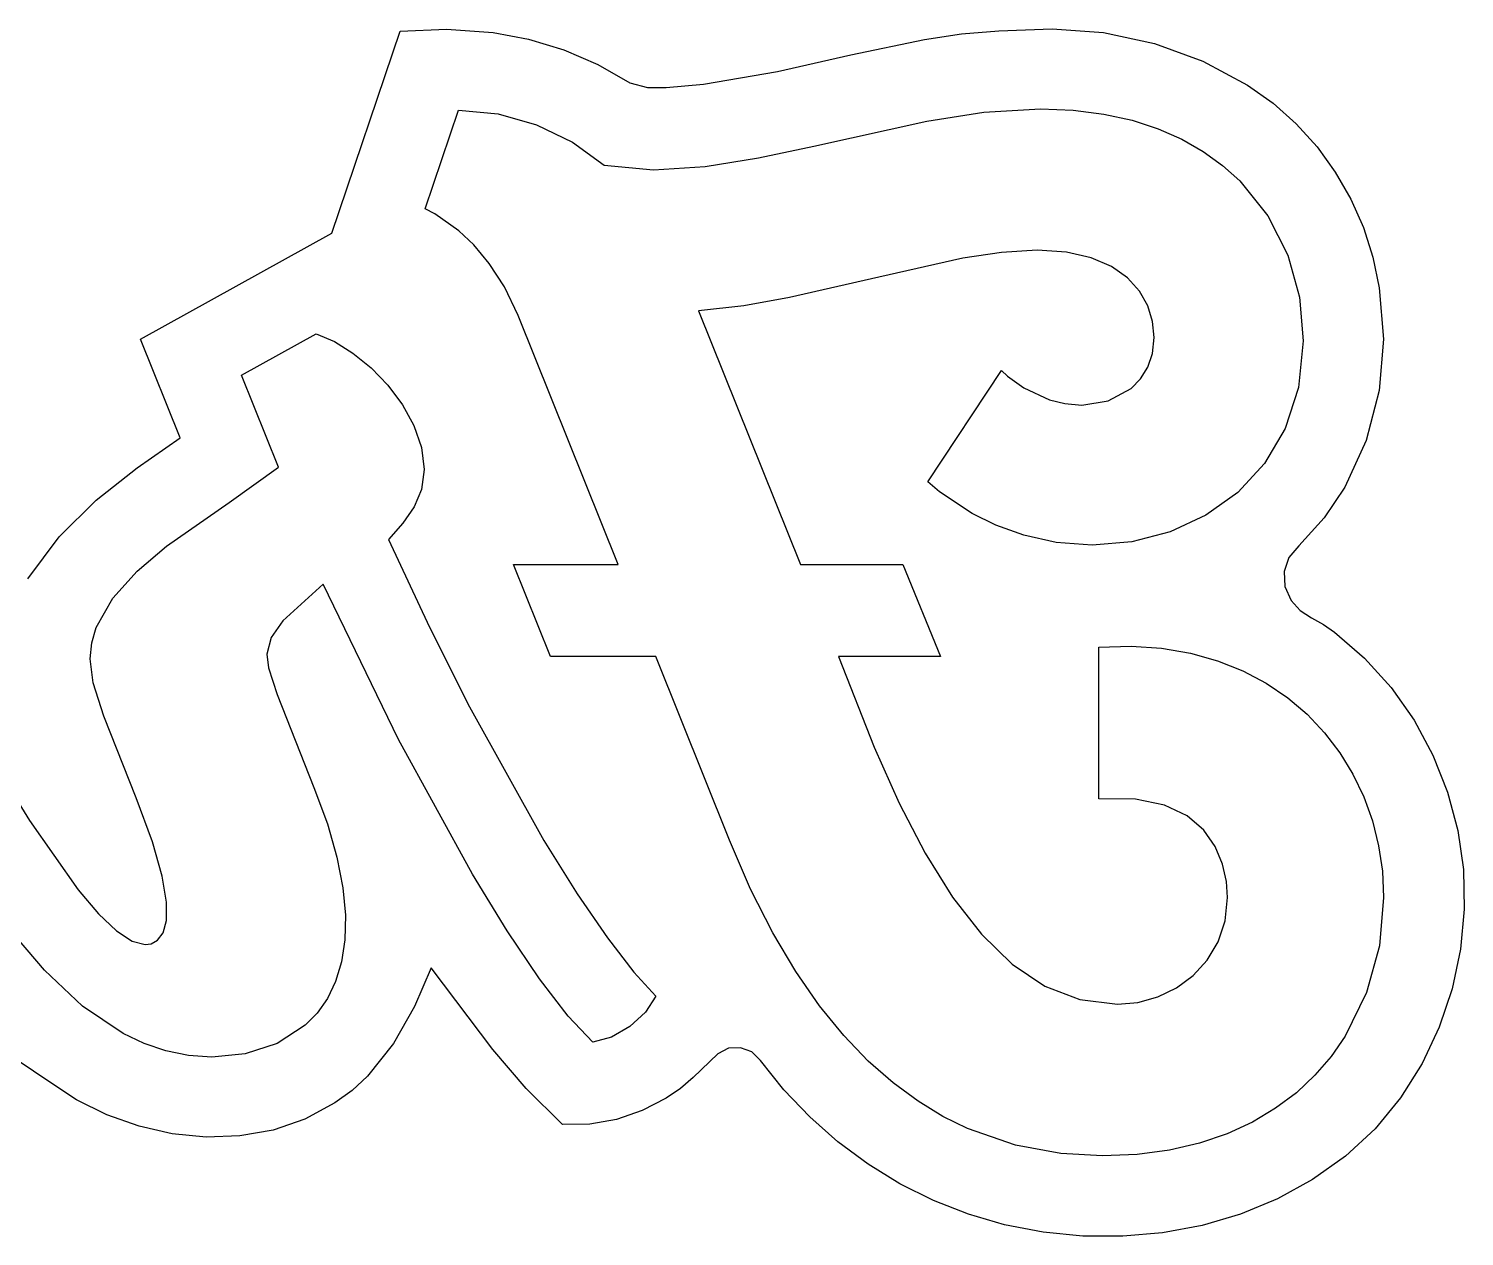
# Model space of a CAD drawing. Extents: x -88 to 86, y -128 to 45.
# Drawn here: x -0.2 to 84.5, y -127.7 to -56.4 of the extents above; entities that cross this region are included whole.
import ezdxf

# ---------------------------------------------------------------- set-up
doc = ezdxf.new("R2010")
doc.units = 0

msp = doc.modelspace()

# ---------------------------------------------------------------- linework, layer by layer
at = {"layer": 'Background'}
for p, q in [((17.689386, -68.45719), (21.718683, -56.55095)), ((21.718683, -56.55095), (24.458574, -56.419724)), ((24.458574, -56.419724), (27.204795, -56.62305)), ((27.204795, -56.62305), (29.299077, -57.014645)), ((52.658241, -57.037191), (54.849147, -56.709913)), ((54.849147, -56.709913), (57.062648, -56.5189)), ((57.062648, -56.5189), (60.199152, -56.4006)), ((60.199152, -56.40056), (63.235686, -56.633485)), ((60.199152, -56.4006), (60.199152, -56.40056)), ((63.235686, -56.633485), (66.234159, -57.277424)), ((29.299077, -57.014645), (31.377891, -57.644187)), ((48.317936, -57.944071), (52.658241, -57.037191)), ((66.234159, -57.277424), (69.09843, -58.314473)), ((31.377891, -57.644187), (33.385836, -58.505881)), ((43.989184, -58.926598), (48.317936, -57.944071)), ((69.09843, -58.314473), (71.732355, -59.72673)), ((33.385836, -58.505881), (35.267511, -59.59393)), ((39.619435, -59.67183), (43.989184, -58.926598)), ((35.267511, -59.59393), (36.328115, -59.866285)), ((36.328115, -59.866285), (37.421754, -59.878434)), ((37.421754, -59.878434), (39.619435, -59.67183)), ((71.732355, -59.72673), (73.23881, -60.787597)), ((73.23881, -60.787597), (74.610717, -62.009433)), ((74.610717, -62.009433), (75.838985, -63.373835)), ((75.838985, -63.373835), (76.914524, -64.862405)), ((76.914524, -64.862405), (77.828244, -66.456742)), ((77.828244, -66.456742), (78.571052, -68.138445)), ((6.388605, -74.72087), (17.689386, -68.45719)), ((78.571052, -68.138445), (79.133859, -69.889115)), ((79.133859, -69.889115), (79.507573, -71.69035)), ((79.507573, -71.69035), (79.750612, -74.720602)), ((8.740167, -80.55094), (6.388605, -74.72087)), ((79.750612, -74.720602), (79.497276, -77.751674)), ((79.497276, -77.751674), (78.740343, -80.693794)), ((6.201246, -82.303682), (8.740167, -80.55094)), ((78.740343, -80.693794), (77.472589, -83.45719)), ((3.789566, -84.225304), (6.201246, -82.303682)), ((77.472589, -83.45719), (76.251336, -85.261049)), ((1.605851, -86.386969), (3.789566, -84.225304)), ((76.251336, -85.261049), (74.755792, -86.92204)), ((-0.249172, -88.85984), (1.605851, -86.386969)), ((74.755792, -86.92204), (74.171399, -87.602018)), ((74.171399, -87.602018), (73.89416, -88.43844)), ((73.89416, -88.43844), (73.935432, -89.319885)), ((73.935432, -89.319885), (74.306574, -90.13493)), ((74.306574, -90.13493), (74.836882, -90.735024)), ((74.836882, -90.735024), (75.503457, -91.165178)), ((75.503457, -91.165178), (76.209681, -91.551032)), ((76.209681, -91.551032), (76.858938, -92.01823)), ((76.858938, -92.01823), (78.643773, -93.54545)), ((78.643773, -93.54545), (80.216813, -95.283202)), ((80.216813, -95.283202), (81.565887, -97.199774)), ((81.565887, -97.199774), (82.67882, -99.263454)), ((82.67882, -99.263454), (83.543442, -101.44253)), ((83.543442, -101.44253), (84.147579, -103.705291)), ((84.147579, -103.705291), (84.479059, -106.020025)), ((84.479059, -106.020025), (84.52571, -108.35502)), ((84.52571, -108.35502), (84.308292, -110.722343)), ((84.308292, -110.722343), (83.813427, -113.053571)), ((23.556574, -111.82633), (22.562199, -114.104675)), ((27.199258, -116.64371), (23.556574, -111.82633)), ((83.813427, -113.053571), (83.050946, -115.313534)), ((22.562199, -114.104675), (21.334164, -116.27695)), ((83.050946, -115.313534), (82.030682, -117.467056)), ((21.334164, -116.27695), (19.794964, -118.214527)), ((29.160202, -118.936136), (27.199258, -116.64371)), ((40.464777, -116.90055), (39.019103, -118.289445)), ((41.107193, -116.564751), (40.464777, -116.90055)), ((41.810906, -116.53189), (41.107193, -116.564751)), ((42.473908, -116.779312), (41.810906, -116.53189)), ((42.994192, -117.28436), (42.473908, -116.779312)), ((0.924648, -118.478561), (-0.763632, -117.35021)), ((44.373991, -119.013712), (42.994192, -117.28436)), ((82.030682, -117.467056), (80.762467, -119.478966)), ((2.624928, -119.60563), (0.924648, -118.478561)), ((19.794964, -118.214527), (18.884456, -119.055108)), ((39.019103, -118.289445), (38.262559, -118.944546)), ((18.884456, -119.055108), (17.867093, -119.78878)), ((31.302667, -121.06266), (29.160202, -118.936136)), ((38.262559, -118.944546), (37.424713, -119.5005)), ((45.899549, -120.616028), (44.373991, -119.013712)), ((4.416082, -120.489683), (2.624928, -119.60563)), ((17.867093, -119.78878), (16.098282, -120.745928)), ((36.00239, -120.242088), (34.484902, -120.76644)), ((37.424713, -119.5005), (36.00239, -120.242088)), ((80.762467, -119.478966), (79.256133, -121.31409)), ((6.311433, -121.161657), (4.416082, -120.489683)), ((16.098282, -120.745928), (14.21889, -121.389098)), ((32.906808, -121.048362), (31.302667, -121.06266)), ((34.484902, -120.76644), (32.906808, -121.048362)), ((47.557801, -122.080843), (45.899549, -120.616028)), ((8.275187, -121.604569), (6.311433, -121.161657)), ((10.271545, -121.801435), (8.275187, -121.604569)), ((12.264712, -121.735273), (10.271545, -121.801435)), ((14.21889, -121.389098), (12.264712, -121.735273)), ((79.256133, -121.31409), (77.521512, -122.937256)), ((49.335684, -123.397688), (47.557801, -122.080843)), ((51.220133, -124.556096), (49.335684, -123.397688)), ((77.521512, -122.937256), (75.568437, -124.31329)), ((75.568437, -124.31329), (73.496508, -125.454404)), ((53.198084, -125.545601), (51.220133, -124.556096)), ((55.256473, -126.355734), (53.198084, -125.545601)), ((73.496508, -125.454404), (71.313317, -126.354342)), ((57.382237, -126.97603), (55.256473, -126.355734)), ((59.668784, -127.415615), (57.382237, -126.97603)), ((69.04573, -127.018225), (66.720615, -127.451174)), ((71.313317, -126.354342), (69.04573, -127.018225)), ((62.005275, -127.644748), (59.668784, -127.415615)), ((64.364841, -127.658308), (62.005275, -127.644748)), ((66.720615, -127.451174), (64.364841, -127.658308))]:
    msp.add_line(p, q, dxfattribs=at)
at = {"layer": 'Text'}
for p, q in [((23.203173, -67.02653), (25.167587, -61.20103)), ((25.167587, -61.20103), (27.502445, -61.423296)), ((27.502445, -61.423296), (29.773798, -62.064694)), ((52.802739, -61.851952), (56.16558, -61.334256)), ((56.16558, -61.334256), (59.510957, -61.13329)), ((59.510957, -61.13329), (61.44891, -61.21105)), ((61.44891, -61.21105), (63.250329, -61.437848)), ((63.250329, -61.437848), (64.916799, -61.80396)), ((64.916799, -61.80396), (66.44991, -62.299661)), ((29.773798, -62.064694), (31.89274, -63.087119)), ((46.132623, -63.326321), (52.802739, -61.851952)), ((66.44991, -62.299661), (67.851248, -62.915227)), ((31.89274, -63.087119), (33.770364, -64.45247)), ((42.879327, -64.027387), (46.132623, -63.326321)), ((67.851248, -62.915227), (69.122402, -63.640934)), ((39.716526, -64.53397), (42.879327, -64.027387)), ((69.122402, -63.640934), (70.264958, -64.467058)), ((33.770364, -64.45247), (36.671208, -64.718265)), ((36.671208, -64.718265), (39.716526, -64.53397)), ((70.264958, -64.467058), (71.280505, -65.383875)), ((71.280505, -65.383875), (72.936921, -67.45069)), ((23.774716, -67.315477), (23.203173, -67.02653)), ((25.184521, -68.322028), (23.774716, -67.315477)), ((72.936921, -67.45069), (74.10435, -69.763587)), ((26.060887, -69.159893), (25.184521, -68.322028)), ((26.975356, -70.255747), (26.060887, -69.159893)), ((59.307742, -69.46512), (57.204412, -69.597157)), ((61.043803, -69.58353), (59.307742, -69.46512)), ((27.870773, -71.635784), (26.975356, -70.255747)), ((54.928031, -69.949872), (49.976777, -71.056969)), ((57.204412, -69.597157), (54.928031, -69.949872)), ((62.502031, -69.917061), (61.043803, -69.58353)), ((63.696714, -70.433168), (62.502031, -69.917061)), ((74.10435, -69.763587), (74.795493, -72.244771)), ((49.976777, -71.056969), (44.695299, -72.265674)), ((64.642141, -71.099305), (63.696714, -70.433168)), ((65.352601, -71.882926), (64.642141, -71.099305)), ((28.689984, -73.3262), (27.870773, -71.635784)), ((65.842381, -72.751484), (65.352601, -71.882926)), ((42.006137, -72.745399), (39.324913, -73.05525)), ((44.695299, -72.265674), (42.006137, -72.745399)), ((66.125771, -73.672434), (65.842381, -72.751484)), ((74.795493, -72.244771), (75.023052, -74.81645)), ((34.583225, -88.02544), (28.689984, -73.3262)), ((39.324913, -73.05525), (45.353631, -88.02544)), ((66.217059, -74.61323), (66.125771, -73.672434)), ((12.365029, -76.8486), (16.768025, -74.41002)), ((16.768025, -74.41002), (17.839006, -74.864608)), ((17.839006, -74.864608), (18.934595, -75.544638)), ((66.119817, -75.562892), (66.217059, -74.61323)), ((75.023052, -74.81645), (74.74588, -77.571102)), ((18.934595, -75.544638), (20.003195, -76.415182)), ((65.845556, -76.380781), (66.119817, -75.562892)), ((14.532658, -82.26767), (12.365029, -76.8486)), ((20.003195, -76.415182), (20.993208, -77.441313)), ((52.872594, -83.14827), (57.207852, -76.57765)), ((57.207852, -76.57765), (57.558186, -76.895173)), ((57.558186, -76.895173), (58.537218, -77.593725)), ((64.870758, -77.627592), (65.420471, -77.068486)), ((65.420471, -77.068486), (65.845556, -76.380781)), ((20.993208, -77.441313), (21.853036, -78.588102)), ((58.537218, -77.593725), (60.036988, -78.292277)), ((63.502231, -78.366365), (64.870758, -77.627592)), ((74.74588, -77.571102), (73.961464, -79.986798)), ((21.853036, -78.588102), (22.531081, -79.820623)), ((60.036988, -78.292277), (60.948414, -78.522481)), ((60.948414, -78.522481), (61.94954, -78.6098)), ((61.94954, -78.6098), (63.502231, -78.366365)), ((22.531081, -79.820623), (22.975747, -81.103948)), ((73.961464, -79.986798), (72.740453, -82.054804)), ((22.975747, -81.103948), (23.135435, -82.40315)), ((72.740453, -82.054804), (71.153496, -83.76639)), ((11.625198, -84.349572), (14.532658, -82.26767)), ((23.135435, -82.40315), (22.97879, -83.582221)), ((22.97879, -83.582221), (22.542724, -84.621581)), ((53.547861, -83.730398), (52.872594, -83.14827)), ((55.480523, -85.01108), (53.547861, -83.730398)), ((71.153496, -83.76639), (69.271241, -85.112823)), ((7.936631, -86.933159), (11.625198, -84.349572)), ((22.542724, -84.621581), (21.878041, -85.584736)), ((56.874716, -85.695081), (55.480523, -85.01108)), ((69.271241, -85.112823), (67.164339, -86.085373)), ((21.878041, -85.584736), (21.035544, -86.53519)), ((58.530868, -86.291762), (56.874716, -85.695081)), ((60.431512, -86.713805), (58.530868, -86.291762)), ((67.164339, -86.085373), (64.903437, -86.675305)), ((6.206258, -88.4111), (7.936631, -86.933159)), ((21.035544, -86.53519), (23.452958, -91.713871)), ((62.559186, -86.87389), (60.431512, -86.713805)), ((64.903437, -86.675305), (62.559186, -86.87389)), ((30.586659, -93.44451), (28.41903, -88.02544)), ((28.41903, -88.02544), (34.583225, -88.02544)), ((45.353631, -88.02544), (51.382349, -88.02544)), ((51.382349, -88.02544), (53.617716, -93.44451)), ((4.768802, -90.012081), (6.206258, -88.4111)), ((17.174455, -89.17699), (14.803611, -91.34462)), ((21.624022, -98.334376), (17.174455, -89.17699)), ((3.786992, -91.735309), (4.768802, -90.012081)), ((14.803611, -91.34462), (14.107176, -92.320476)), ((3.517808, -92.642518), (3.786992, -91.735309)), ((14.107176, -92.320476), (13.855274, -93.30903)), ((23.452958, -91.713871), (25.806868, -96.415472)), ((3.423559, -93.57999), (3.517808, -92.642518)), ((62.965616, -92.9026), (64.862209, -92.842949)), ((62.965616, -101.84407), (62.965616, -92.9026)), ((64.862209, -92.842949), (66.663048, -92.962004)), ((66.663048, -92.962004), (68.364463, -93.249545)), ((3.601373, -94.994026), (3.423559, -93.57999)), ((13.855274, -93.30903), (13.956882, -94.113429)), ((36.818592, -93.44451), (30.586659, -93.44451)), ((41.15385, -104.28266), (36.818592, -93.44451)), ((53.617716, -93.44451), (47.588998, -93.44451)), ((47.588998, -93.44451), (49.688889, -98.79584)), ((68.364463, -93.249545), (69.962782, -93.695352)), ((69.962782, -93.695352), (71.454333, -94.289204)), ((13.956882, -94.113429), (14.464919, -95.67988)), ((71.454333, -94.289204), (72.835445, -95.020882)), ((4.23642, -96.96691), (3.601373, -94.994026)), ((14.464919, -95.67988), (16.632548, -101.16669)), ((72.835445, -95.020882), (74.102448, -95.880164)), ((25.806868, -96.415472), (30.197163, -104.308056)), ((74.102448, -95.880164), (75.251669, -96.856831)), ((-3.688973, -97.37334), (-0.164459, -103.131103)), ((6.133096, -101.77633), (4.23642, -96.96691)), ((75.251669, -96.856831), (76.279437, -97.940663)), ((76.279437, -97.940663), (77.182081, -99.121438)), ((25.997382, -106.297873), (21.624022, -98.334376)), ((49.688889, -98.79584), (51.164448, -102.092797)), ((77.182081, -99.121438), (77.95593, -100.388937)), ((77.95593, -100.388937), (78.597311, -101.73294)), ((16.632548, -101.16669), (17.426622, -103.321304)), ((7.106571, -104.38545), (6.133096, -101.77633)), ((51.164448, -102.092797), (52.704306, -105.053179)), ((65.11975, -101.861004), (62.965616, -101.84407)), ((66.837289, -102.220865), (65.11975, -101.861004)), ((68.164274, -102.853796), (66.837289, -102.220865)), ((78.597311, -101.73294), (79.102554, -103.143226)), ((-0.164459, -103.131103), (2.712306, -107.212341)), ((17.426622, -103.321304), (17.990491, -105.293044)), ((69.146745, -103.689942), (68.164274, -102.853796)), ((79.102554, -103.143226), (79.467988, -104.609575)), ((69.830744, -104.659449), (69.146745, -103.689942)), ((7.684728, -106.417471), (7.106571, -104.38545)), ((30.197163, -104.308056), (32.170044, -107.459348)), ((42.405009, -107.170967), (41.15385, -104.28266)), ((52.704306, -105.053179), (54.321958, -107.645233)), ((70.262312, -105.692462), (69.830744, -104.659449)), ((79.467988, -104.609575), (79.68994, -106.121766)), ((17.990491, -105.293044), (18.340032, -107.087963)), ((70.487489, -106.719123), (70.262312, -105.692462)), ((7.935837, -107.943041), (7.684728, -106.417471)), ((28.044352, -109.641398), (25.997382, -106.297873)), ((70.552317, -107.66958), (70.487489, -106.719123)), ((79.68994, -106.121766), (79.76474, -107.66958)), ((2.712306, -107.212341), (3.91969, -108.632202)), ((18.340032, -107.087963), (18.49112, -108.712113)), ((32.170044, -107.459348), (33.952411, -110.05418)), ((43.714018, -109.750682), (42.405009, -107.170967)), ((7.928163, -109.03281), (7.935837, -107.943041)), ((54.321958, -107.645233), (56.030897, -109.837206)), ((70.406256, -109.048821), (70.552317, -107.66958)), ((79.76474, -107.66958), (79.515616, -110.522134)), ((3.91969, -108.632202), (4.979426, -109.642456)), ((7.729976, -109.757426), (7.928163, -109.03281)), ((18.49112, -108.712113), (18.459633, -110.171548)), ((69.993475, -110.282797), (70.406256, -109.048821)), ((0.722491, -111.962494), (-1.432305, -109.421642)), ((4.979426, -109.642456), (5.896276, -110.246281)), ((7.409541, -110.187539), (7.729976, -109.757426)), ((29.938911, -112.457833), (28.044352, -109.641398)), ((33.952411, -110.05418), (35.512511, -112.072706)), ((45.072044, -112.038671), (43.714018, -109.750682)), ((56.030897, -109.837206), (57.844619, -111.597347)), ((5.896276, -110.246281), (6.675003, -110.44685)), ((6.675003, -110.44685), (7.035128, -110.393797)), ((7.035128, -110.393797), (7.409541, -110.187539)), ((18.459633, -110.171548), (18.261445, -111.47232)), ((69.352077, -111.359599), (69.993475, -110.282797)), ((79.515616, -110.522134), (78.762423, -113.280225)), ((18.261445, -111.47232), (17.912433, -112.620482)), ((57.844619, -111.597347), (59.776619, -112.893903)), ((68.520165, -112.26732), (69.352077, -111.359599)), ((2.982069, -114.081039), (0.722491, -111.962494)), ((17.912433, -112.620482), (17.428474, -113.622088)), ((31.636604, -114.670972), (29.938911, -112.457833)), ((35.512511, -112.072706), (36.818592, -113.49508)), ((46.470256, -114.051805), (45.072044, -112.038671)), ((67.535841, -112.994053), (68.520165, -112.26732)), ((36.818592, -113.49508), (36.207888, -114.442359)), ((59.776619, -112.893903), (61.840391, -113.695121)), ((65.262371, -113.856926), (66.437209, -113.527891)), ((66.437209, -113.527891), (67.535841, -112.994053)), ((78.762423, -113.280225), (77.49643, -115.85574)), ((5.367863, -115.695515), (2.982069, -114.081039)), ((17.428474, -113.622088), (16.825444, -114.483188)), ((47.899824, -115.80695), (46.470256, -114.051805)), ((61.840391, -113.695121), (64.04943, -113.96925)), ((64.04943, -113.96925), (65.262371, -113.856926)), ((16.119218, -115.209837), (14.460686, -116.283993)), ((16.825444, -114.483188), (16.119218, -115.209837)), ((33.09298, -116.20461), (31.636604, -114.670972)), ((36.207888, -114.442359), (35.286011, -115.28168)), ((6.614789, -116.288176), (5.367863, -115.695515)), ((34.199021, -115.905083), (33.09298, -116.20461)), ((35.286011, -115.28168), (34.199021, -115.905083)), ((49.351917, -117.320976), (47.899824, -115.80695)), ((77.49643, -115.85574), (76.668404, -117.047495)), ((7.901306, -116.724159), (6.614789, -116.288176)), ((9.230093, -116.993244), (7.901306, -116.724159)), ((12.579886, -116.892976), (10.60383, -117.08521)), ((14.460686, -116.283993), (12.579886, -116.892976)), ((33.09298, -116.20461), (33.09298, -116.20461)), ((10.60383, -117.08521), (9.230093, -116.993244)), ((50.817702, -118.610751), (49.351917, -117.320976)), ((76.668404, -117.047495), (75.708903, -118.160565)), ((52.28835, -119.693144), (50.817702, -118.610751)), ((75.708903, -118.160565), (74.616836, -119.183934)), ((74.616836, -119.183934), (73.391112, -120.106589)), ((53.755029, -120.585022), (52.28835, -119.693144)), ((73.391112, -120.106589), (72.030638, -120.917514)), ((55.208907, -121.303254), (53.755029, -120.585022)), ((72.030638, -120.917514), (70.534324, -121.605697)), ((58.042939, -122.286256), (55.208907, -121.303254)), ((70.534324, -121.605697), (68.901078, -122.160124)), ((60.719797, -122.777095), (58.042939, -122.286256)), ((63.168831, -122.91072), (60.719797, -122.777095)), ((65.219423, -122.823649), (63.168831, -122.91072)), ((67.129808, -122.569779), (65.219423, -122.823649)), ((68.901078, -122.160124), (67.129808, -122.569779))]:
    msp.add_line(p, q, dxfattribs=at)

doc.saveas('drawing.dxf')
